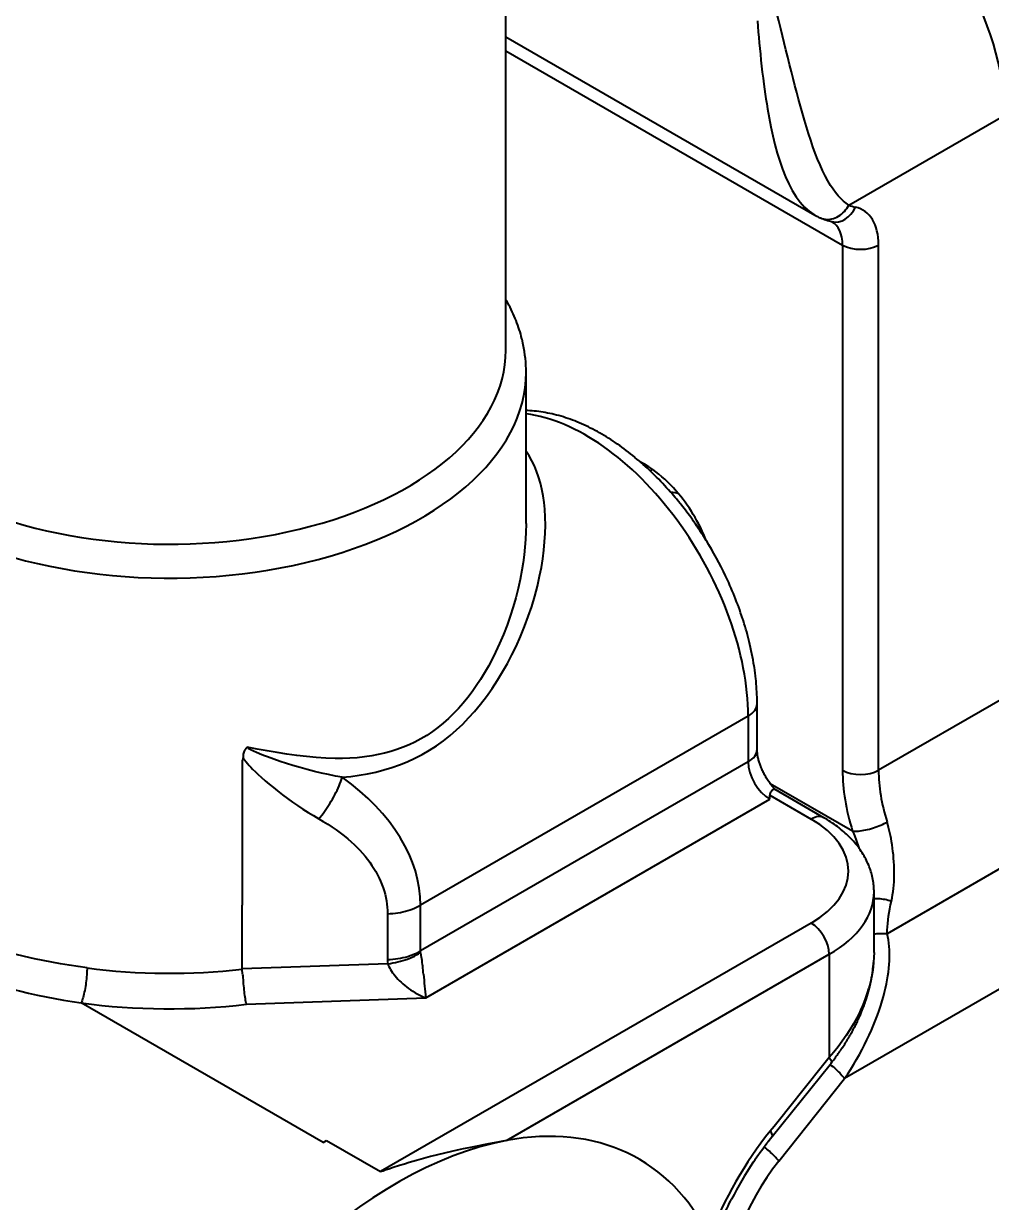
# Model space of a CAD drawing. Header units: millimetres. Extents: x 15 to 415, y 5 to 292.
# Drawn here: x 340.07 to 344.81, y 121.7 to 127.48 of the extents above; entities that cross this region are included whole.
import ezdxf

# ---------------------------------------------------------------- set-up
doc = ezdxf.new("R2010")
doc.units = ezdxf.units.MM
doc.layers.add('Geometries', color=7, linetype='Continuous')

msp = doc.modelspace()

# ---------------------------------------------------------------- linework, layer by layer
at = {"layer": 'Geometries', "linetype": 'Continuous', "lineweight": 40}
for p, q in [((342.4315, 127.4195), (342.4315, 128.2892)), ((342.4315, 127.3507), (342.4315, 127.4195)), ((342.4315, 127.4195), (343.9469, 126.5445)), ((342.4315, 126.1301), (342.4315, 127.3507)), ((342.4315, 127.3507), (344.0829, 126.3973)), ((344.1142, 126.5934), (344.8784, 127.0346)), ((343.947, 126.5445), (343.9485, 126.5436)), ((343.9737, 126.5308), (343.975, 126.5303)), ((343.9752, 126.5302), (343.975, 126.5303)), ((343.9752, 126.5302), (343.9754, 126.5301)), ((344.0829, 126.3973), (344.0829, 123.8197)), ((344.2597, 125.6398), (344.2597, 126.3973)), ((342.4315, 125.8816), (342.4315, 126.1301)), ((342.5306, 125.5846), (342.5306, 125.7727)), ((344.2597, 123.8197), (344.2597, 125.6398)), ((342.5306, 125.568), (342.5306, 125.5846)), ((342.5306, 125.3857), (342.5306, 125.568)), ((342.5306, 125.0489), (342.5306, 125.3857)), ((343.1524, 125.2954), (343.1401, 125.2883)), ((342.5306, 125.0303), (342.5306, 125.0489)), ((342.5306, 125.0303), (342.5306, 125.0293)), ((343.3714, 125.0137), (343.3686, 125.0178)), ((343.3894, 125), (343.3936, 124.9954)), ((343.5448, 124.6936), (343.5421, 124.7)), ((343.6639, 123.9222), (343.6639, 124.1467)), ((344.8784, 124.1769), (344.2597, 123.8197)), ((343.62, 124.0855), (342.9485, 123.6978)), ((343.62, 124.0855), (343.62, 123.861)), ((341.1379, 123.8716), (341.1379, 123.4571)), ((341.1421, 123.8709), (341.1379, 123.8716)), ((341.1421, 123.8709), (341.1421, 123.881)), ((343.62, 123.861), (342.0124, 122.9328)), ((343.682, 123.8379), (343.6816, 123.839)), ((344.1321, 123.5205), (343.7287, 123.7534)), ((342.9485, 123.6978), (342.0124, 123.1574)), ((343.726, 123.6772), (343.7259, 123.6977)), ((343.7259, 123.6977), (343.9294, 123.5802)), ((343.7528, 123.7245), (343.7519, 123.725)), ((343.9919, 123.5864), (343.7528, 123.7245)), ((342.0381, 122.7028), (343.726, 123.6772)), ((341.1379, 123.4571), (341.1379, 123.2203)), ((345.1517, 123.5081), (344.3023, 123.0177)), ((341.1379, 123.2203), (341.1379, 123.1579)), ((344.2375, 123.1909), (344.2375, 123.223)), ((344.2375, 123.0159), (344.2375, 123.1909)), ((341.1379, 122.8448), (341.1379, 123.1579)), ((341.8511, 123.1154), (341.8511, 122.8908)), ((342.0124, 122.9328), (342.0124, 123.1574)), ((343.9294, 123.0699), (341.8164, 121.85)), ((345.3469, 123.0304), (344.0929, 122.3064)), ((344.2375, 122.9251), (344.2375, 123.0159)), ((342.4342, 122.0025), (344.0178, 122.9168)), ((344.0178, 122.9168), (344.0178, 122.9068)), ((344.0178, 122.9068), (344.0178, 122.8499)), ((341.8523, 122.8705), (341.1379, 122.8448)), ((341.1379, 122.8445), (341.1379, 122.8448)), ((344.0178, 122.8499), (344.0178, 122.731)), ((341.1588, 122.6712), (342.0381, 122.7028)), ((344.0178, 122.731), (344.0178, 122.6566)), ((340.3486, 122.6784), (340.3482, 122.6784)), ((341.5346, 121.9935), (340.3489, 122.678)), ((344.0178, 122.6566), (344.0178, 122.637)), ((344.0178, 122.637), (344.0178, 122.41)), ((344.0178, 122.41), (343.8689, 122.2244)), ((343.7376, 122.0222), (344.0219, 122.3765)), ((344.0219, 122.3765), (344.0269, 122.3828)), ((343.77, 121.9015), (344.0929, 122.3064)), ((343.8504, 122.2014), (343.7468, 122.0722)), ((343.8689, 122.2244), (343.8504, 122.2014)), ((343.7468, 122.0722), (343.7285, 122.0494)), ((341.5346, 121.9935), (341.5512, 122.0031)), ((341.5512, 122.0031), (341.8164, 121.85))]:
    msp.add_line(p, q, dxfattribs=at)
at = {"layer": 'Geometries', "linetype": 'Continuous', "lineweight": 40, "flags": 128}
for points in [[(343.8322, 127.2471), (343.823, 127.2833), (343.8141, 127.319), (343.8053, 127.3544), (343.7967, 127.3893), (343.7882, 127.4236), (343.7798, 127.4574), (343.7699, 127.497), (343.7602, 127.5358), (343.7505, 127.5737), (343.741, 127.6106), (343.7317, 127.6467), (343.7212, 127.686), (343.7109, 127.7241), (343.7007, 127.7611), (343.6905, 127.7968), (343.6803, 127.8312), (343.6705, 127.8637), (343.6606, 127.8949), (343.6508, 127.9246), (343.641, 127.953)], [(343.6656, 127.497), (343.6676, 127.4703), (343.6698, 127.4432), (343.672, 127.4162), (343.6744, 127.3889), (343.677, 127.3612), (343.6797, 127.3331), (343.6827, 127.3042), (343.6859, 127.275), (343.6894, 127.2455), (343.693, 127.2157), (343.6969, 127.1858), (343.7001, 127.1621), (343.7035, 127.1383), (343.707, 127.1143), (343.7108, 127.0903), (343.7147, 127.0662)], [(344.1142, 126.5934), (344.1004, 126.6025), (344.0869, 126.6132), (344.0738, 126.6255), (344.061, 126.6394), (344.0485, 126.6548), (344.0363, 126.6715), (344.0244, 126.6897), (344.0109, 126.7124), (343.9977, 126.7368), (343.985, 126.7628), (343.9726, 126.7902), (343.9607, 126.8188), (343.9492, 126.8487), (343.938, 126.8796), (343.9272, 126.9114), (343.9166, 126.944), (343.9063, 126.9771), (343.8963, 127.0107), (343.8864, 127.0446), (343.8768, 127.0786), (343.8675, 127.1126), (343.8583, 127.1465), (343.8494, 127.1802), (343.8407, 127.2138), (343.8322, 127.2471)], [(343.7147, 127.0662), (343.7225, 127.0218), (343.7311, 126.9776), (343.7406, 126.9338), (343.7511, 126.8907), (343.7626, 126.8487), (343.7751, 126.808), (343.7888, 126.769), (343.8035, 126.7318), (343.8194, 126.6967), (343.8366, 126.6641), (343.8552, 126.6342), (343.8751, 126.6074), (343.8963, 126.5838), (343.9189, 126.5637), (343.9426, 126.5471), (343.947, 126.5445)], [(343.9947, 126.5242), (343.9975, 126.5238), (344.0056, 126.523), (344.0139, 126.523), (344.0222, 126.5237), (344.0305, 126.5252), (344.0388, 126.5274), (344.047, 126.5304), (344.0551, 126.534), (344.063, 126.5383), (344.0706, 126.5433), (344.078, 126.5489), (344.0851, 126.5551), (344.0918, 126.5618), (344.0981, 126.5691), (344.104, 126.5768), (344.1094, 126.5849), (344.1142, 126.5934)], [(343.9476, 126.5443), (343.9572, 126.5389), (343.9615, 126.5367), (343.9657, 126.5346), (343.9737, 126.5308)], [(343.9754, 126.5301), (343.9819, 126.5275), (343.9896, 126.5253), (343.9947, 126.5242)], [(343.9754, 126.5301), (343.9802, 126.528), (343.9871, 126.5252), (343.9941, 126.5226), (344.0012, 126.5201), (344.0084, 126.5178), (344.0157, 126.5157), (344.023, 126.5138), (344.03, 126.5121)], [(344.03, 126.5121), (344.0302, 126.512), (344.0306, 126.5119), (344.0309, 126.5118), (344.0311, 126.5118), (344.0311, 126.5117), (344.0311, 126.5117)], [(342.4401, 126.1147), (342.4349, 126.124), (342.4315, 126.1301)], [(342.5066, 125.9507), (342.5041, 125.9598), (342.5008, 125.9709), (342.4974, 125.982), (342.4937, 125.9931), (342.4898, 126.0041), (342.4858, 126.0152), (342.4816, 126.0262), (342.4772, 126.0372), (342.4725, 126.0481), (342.4677, 126.0591), (342.4627, 126.07), (342.4576, 126.0809), (342.4522, 126.0917), (342.4466, 126.1025), (342.4409, 126.1133), (342.4401, 126.1147)], [(342.5109, 125.9341), (342.5101, 125.9375), (342.5072, 125.9486), (342.5066, 125.9507)], [(342.5169, 125.9074), (342.5153, 125.9151), (342.5128, 125.9263), (342.5109, 125.9341)], [(343.0665, 125.3537), (343.0641, 125.3557), (343.0536, 125.3643), (343.0431, 125.3727), (343.0325, 125.381), (343.0219, 125.3891), (343.0112, 125.3971), (343.0005, 125.405), (342.9897, 125.4127), (342.979, 125.4203), (342.9681, 125.4277), (342.9573, 125.435), (342.9464, 125.4421), (342.9355, 125.449), (342.9245, 125.4558), (342.9136, 125.4625), (342.9026, 125.469), (342.8915, 125.4753), (342.8805, 125.4815), (342.8694, 125.4875), (342.8583, 125.4933), (342.8472, 125.499), (342.8361, 125.5045), (342.825, 125.5098), (342.8138, 125.515), (342.8027, 125.5199), (342.7915, 125.5248), (342.7803, 125.5294), (342.7692, 125.5338), (342.758, 125.5381), (342.7468, 125.5422), (342.7357, 125.5461), (342.7245, 125.5498), (342.7134, 125.5534), (342.7023, 125.5567), (342.6912, 125.5599), (342.6801, 125.5629), (342.669, 125.5657), (342.658, 125.5683), (342.647, 125.5707), (342.636, 125.5729), (342.625, 125.575), (342.6141, 125.5768), (342.6033, 125.5785), (342.5924, 125.5799), (342.5816, 125.5812), (342.5709, 125.5823), (342.5602, 125.5832), (342.5496, 125.5839), (342.539, 125.5844), (342.5306, 125.5846)], [(341.6292, 123.7852), (341.6707, 123.7893), (341.7118, 123.7949), (341.7526, 123.802), (341.793, 123.8107), (341.833, 123.8211), (341.8717, 123.8329), (341.9098, 123.8464), (341.9473, 123.8615), (341.9842, 123.8783), (342.0209, 123.8972), (342.0568, 123.9178), (342.0917, 123.9403), (342.1256, 123.9646), (342.1585, 123.9906), (342.1897, 124.0178), (342.2198, 124.0465), (342.2489, 124.0765), (342.2769, 124.1077), (342.3074, 124.1445), (342.3366, 124.1825), (342.3643, 124.2217), (342.3906, 124.2617), (342.4154, 124.3024), (342.4387, 124.3437), (342.4607, 124.3854), (342.4812, 124.4276), (342.5031, 124.4762), (342.5232, 124.5252), (342.5416, 124.5745), (342.5581, 124.6239), (342.573, 124.6734), (342.586, 124.7228), (342.5972, 124.7721), (342.6055, 124.8149), (342.6123, 124.8574), (342.6178, 124.8995), (342.6217, 124.9411), (342.6242, 124.982), (342.6251, 125.0223), (342.6245, 125.0617), (342.6223, 125.1002), (342.6189, 125.1338), (342.6143, 125.1666), (342.6083, 125.1985), (342.601, 125.2292), (342.5923, 125.2589), (342.5825, 125.2868), (342.5715, 125.3134), (342.5593, 125.3387), (342.546, 125.3624), (342.5329, 125.3826), (342.5306, 125.3858)], [(343.0909, 125.3331), (343.0849, 125.3382), (343.0745, 125.347), (343.0665, 125.3537)], [(343.1044, 125.3212), (343.0952, 125.3293), (343.0909, 125.3331)], [(343.1401, 125.2883), (343.1361, 125.2922), (343.1259, 125.3016), (343.1158, 125.311), (343.1055, 125.3202), (343.1044, 125.3212)], [(343.1611, 125.268), (343.1561, 125.2729), (343.1461, 125.2826), (343.1401, 125.2883)], [(343.2389, 125.1853), (343.2423, 125.1851), (343.2513, 125.1843), (343.2604, 125.1831), (343.2696, 125.1814), (343.2753, 125.1803)], [(343.2678, 125.1515), (343.2619, 125.1586), (343.2526, 125.1695), (343.2433, 125.1804), (343.239, 125.1853)], [(343.2847, 125.1309), (343.2802, 125.1365), (343.2711, 125.1476), (343.2678, 125.1515)], [(343.3465, 125.0495), (343.3418, 125.0561), (343.3332, 125.0678), (343.3246, 125.0795), (343.3159, 125.0911), (343.3071, 125.1025), (343.2982, 125.1139), (343.2892, 125.1253), (343.2847, 125.1309)], [(342.5306, 125.0293), (342.5306, 125.0256), (342.5299, 124.9891), (342.5281, 124.9521), (342.5252, 124.9148), (342.5212, 124.8772), (342.5161, 124.8394), (342.51, 124.8014), (342.5015, 124.7565), (342.4915, 124.7115), (342.4802, 124.6666), (342.4674, 124.6218), (342.453, 124.5764), (342.4371, 124.5313), (342.4198, 124.4866), (342.401, 124.4424), (342.3808, 124.3986), (342.3638, 124.3646), (342.3458, 124.3311), (342.3269, 124.2981), (342.307, 124.2658), (342.2862, 124.2341), (342.2656, 124.205), (342.2441, 124.1766), (342.2218, 124.1493), (342.1987, 124.1229), (342.1747, 124.0976), (342.15, 124.0736), (342.1244, 124.0508), (342.0981, 124.0294), (342.071, 124.0094), (342.0431, 123.9909), (342.0145, 123.9739), (341.9852, 123.9584), (341.9564, 123.9448), (341.9271, 123.9326), (341.8972, 123.9216), (341.8669, 123.9119), (341.836, 123.9035), (341.8048, 123.8963), (341.7732, 123.8904), (341.7381, 123.8852), (341.7026, 123.8814), (341.6668, 123.879), (341.6308, 123.8778), (341.5945, 123.8779), (341.548, 123.8795), (341.501, 123.8825), (341.4535, 123.8869), (341.4055, 123.8924), (341.357, 123.8989), (341.3089, 123.9062), (341.2604, 123.9144), (341.2115, 123.9234), (341.1621, 123.9331)], [(343.3609, 125.0289), (343.3586, 125.0323), (343.3502, 125.0442), (343.3465, 125.0495)], [(343.3686, 125.0178), (343.3669, 125.0203), (343.3609, 125.0289)], [(343.361, 125.0289), (343.3625, 125.0275), (343.3735, 125.0167), (343.384, 125.0058), (343.3894, 125)], [(343.4148, 124.9466), (343.4147, 124.9468), (343.4069, 124.9592), (343.3991, 124.9716), (343.3912, 124.9839), (343.3832, 124.9961), (343.3751, 125.0082), (343.3714, 125.0137)], [(343.5388, 124.7078), (343.5362, 124.7138), (343.5304, 124.7271), (343.5244, 124.7404), (343.5184, 124.7536), (343.5122, 124.7668), (343.5091, 124.7734)], [(343.5421, 124.7), (343.5419, 124.7005), (343.5388, 124.7078)], [(343.5716, 124.6254), (343.5686, 124.6335), (343.5635, 124.6469), (343.5583, 124.6603), (343.5529, 124.6737), (343.5475, 124.6871), (343.5448, 124.6936)], [(343.591, 124.5697), (343.5878, 124.5795), (343.5832, 124.593), (343.5784, 124.6065), (343.5736, 124.62), (343.5716, 124.6254)], [(343.609, 124.5115), (343.6089, 124.5119), (343.6049, 124.5254), (343.6008, 124.5389), (343.5966, 124.5525), (343.5922, 124.566), (343.591, 124.5697)], [(343.625, 124.4514), (343.6234, 124.4577), (343.62, 124.4713), (343.6164, 124.4848), (343.6127, 124.4983), (343.609, 124.5115)], [(343.656, 124.2802), (343.6556, 124.2836), (343.654, 124.2968), (343.6522, 124.3101), (343.6503, 124.3234), (343.6492, 124.3305)], [(343.6639, 124.1467), (343.6639, 124.1536), (343.6637, 124.1663), (343.6634, 124.1792), (343.663, 124.1921), (343.6624, 124.205), (343.6616, 124.218), (343.6607, 124.231), (343.6596, 124.2441), (343.6585, 124.2572), (343.6571, 124.2704), (343.656, 124.2802)], [(341.1621, 123.9331), (341.159, 123.9303), (341.1562, 123.9272), (341.1537, 123.9239), (341.1515, 123.9205), (341.1496, 123.9169), (341.1478, 123.9129), (341.1462, 123.9085), (341.1448, 123.9038), (341.1436, 123.8986), (341.1428, 123.8929), (341.1423, 123.887), (341.1421, 123.881)], [(341.6292, 123.7852), (341.5957, 123.7913), (341.5617, 123.7982), (341.5274, 123.8058), (341.4926, 123.8142), (341.4576, 123.8233), (341.4223, 123.8331), (341.3868, 123.8435), (341.3557, 123.8532), (341.3244, 123.8633), (341.2933, 123.8739), (341.2628, 123.8849), (341.2429, 123.8925), (341.2233, 123.9003), (341.2042, 123.9084), (341.1973, 123.9115), (341.1906, 123.9146), (341.1843, 123.9177), (341.1785, 123.9208), (341.1733, 123.9239), (341.1688, 123.927), (341.165, 123.9301), (341.1621, 123.9331)], [(343.6816, 123.839), (343.6803, 123.8424), (343.6786, 123.8473), (343.6769, 123.8521), (343.6753, 123.8569), (343.6739, 123.8617), (343.6725, 123.8663), (343.6713, 123.8709), (343.6702, 123.8754), (343.6691, 123.8798), (343.6682, 123.8842), (343.6674, 123.8884), (343.6666, 123.8925), (343.666, 123.8965), (343.6654, 123.9003), (343.665, 123.9041), (343.6646, 123.9077), (343.6643, 123.9111), (343.6641, 123.9144), (343.664, 123.9175), (343.6639, 123.9205), (343.6639, 123.9222)], [(341.1421, 123.881), (341.1493, 123.8712), (341.1568, 123.8617), (341.1646, 123.8525), (341.1726, 123.8434), (341.1809, 123.8344), (341.1893, 123.8257), (341.2029, 123.8121), (341.2168, 123.7988), (341.2312, 123.7856), (341.2508, 123.7683), (341.2709, 123.7513), (341.2912, 123.7345), (341.3119, 123.718), (341.3357, 123.6995), (341.36, 123.6815), (341.3846, 123.6638), (341.4097, 123.6465), (341.4351, 123.6296), (341.461, 123.6131), (341.4872, 123.597), (341.5138, 123.5814)], [(343.7287, 123.7534), (343.7275, 123.755), (343.7243, 123.7594), (343.7212, 123.764), (343.718, 123.7686), (343.715, 123.7733), (343.712, 123.778), (343.7091, 123.7828), (343.7062, 123.7877), (343.7034, 123.7925), (343.7007, 123.7975), (343.6981, 123.8024), (343.6955, 123.8074), (343.6931, 123.8124), (343.6907, 123.8175), (343.6884, 123.8225), (343.6863, 123.8275), (343.6842, 123.8325), (343.6822, 123.8374), (343.682, 123.8379)], [(341.5138, 123.5814), (341.521, 123.5898), (341.5281, 123.5986), (341.5351, 123.6078), (341.5421, 123.6171), (341.5489, 123.6268), (341.5557, 123.6367), (341.5622, 123.6467), (341.5687, 123.657), (341.5749, 123.6674), (341.581, 123.6779), (341.5869, 123.6886), (341.5926, 123.6993), (341.5981, 123.7101), (341.6034, 123.721), (341.6084, 123.7318), (341.6131, 123.7426), (341.6176, 123.7534), (341.6218, 123.7641), (341.6256, 123.7747), (341.6292, 123.7852)], [(342.0124, 123.1574), (342.0108, 123.1994), (342.0061, 123.2415), (341.9983, 123.2835), (341.9874, 123.3254), (341.9734, 123.367), (341.9564, 123.4084), (341.9363, 123.4493), (341.9133, 123.4897), (341.8874, 123.5295), (341.8585, 123.5687), (341.8269, 123.6071), (341.7925, 123.6447), (341.7555, 123.6813), (341.7159, 123.7171), (341.6738, 123.7517), (341.6292, 123.7852)], [(343.7358, 123.7442), (343.734, 123.7464), (343.7308, 123.7506), (343.7287, 123.7534)], [(343.7453, 123.7328), (343.744, 123.7342), (343.7407, 123.7382), (343.7374, 123.7422), (343.7358, 123.7442)], [(343.7519, 123.725), (343.7503, 123.7257), (343.7484, 123.7259), (343.7464, 123.7258), (343.7442, 123.7252), (343.7418, 123.7241), (343.7393, 123.7226), (343.7369, 123.7206), (343.7345, 123.7182), (343.7321, 123.7154), (343.7299, 123.712), (343.728, 123.7081), (343.7266, 123.7038), (343.7261, 123.7008), (343.7259, 123.6977)], [(343.7528, 123.7245), (343.7507, 123.7267), (343.7474, 123.7304), (343.7453, 123.7328)], [(341.5138, 123.5814), (341.536, 123.5684), (341.5577, 123.5549), (341.5788, 123.5412), (341.5992, 123.527), (341.619, 123.5125), (341.6381, 123.4977), (341.6565, 123.4825), (341.6721, 123.4689), (341.687, 123.4551), (341.7014, 123.4411), (341.7151, 123.4269), (341.7283, 123.4125), (341.7408, 123.3978), (341.7527, 123.383), (341.7639, 123.3681), (341.7745, 123.3529), (341.7844, 123.3376), (341.7936, 123.3222), (341.8022, 123.3067), (341.81, 123.291), (341.8172, 123.2753), (341.8237, 123.2594), (341.8295, 123.2435), (341.8346, 123.2276), (341.839, 123.2116), (341.8427, 123.1955), (341.8458, 123.1795), (341.8481, 123.1634), (341.8498, 123.1474), (341.8508, 123.1314), (341.8511, 123.1154)], [(344.1641, 123.4373), (344.1594, 123.4435), (344.1539, 123.4506), (344.1482, 123.4577), (344.1423, 123.4647), (344.1362, 123.4716), (344.1299, 123.4785), (344.1235, 123.4853), (344.1169, 123.4921), (344.1101, 123.4987), (344.1031, 123.5053), (344.096, 123.5118), (344.0887, 123.5182), (344.0812, 123.5246), (344.0736, 123.5308), (344.0658, 123.537), (344.0578, 123.5431), (344.0497, 123.549), (344.0415, 123.5549), (344.0331, 123.5607), (344.0245, 123.5664), (344.0159, 123.572), (344.007, 123.5774), (343.9981, 123.5828), (343.9919, 123.5864)], [(344.1321, 123.5205), (344.1387, 123.5202), (344.1458, 123.5203), (344.1534, 123.5206), (344.1614, 123.5213), (344.1698, 123.5222), (344.1785, 123.5235), (344.1874, 123.5251), (344.1966, 123.5269), (344.2058, 123.529), (344.2152, 123.5314), (344.2246, 123.5341), (344.234, 123.5369), (344.2433, 123.54), (344.2525, 123.5433), (344.2614, 123.5467), (344.2701, 123.5504), (344.2786, 123.5541), (344.2866, 123.5579), (344.2942, 123.5619), (344.3014, 123.5658)], [(344.1321, 123.5205), (344.1376, 123.5075), (344.1429, 123.4942), (344.1482, 123.4808), (344.1534, 123.4671), (344.1584, 123.4533), (344.1634, 123.4393), (344.1641, 123.4373)], [(344.3227, 123.178), (344.3259, 123.1932), (344.3287, 123.2086), (344.331, 123.2242), (344.3329, 123.24), (344.3344, 123.256), (344.3355, 123.2721), (344.3362, 123.2883), (344.3365, 123.3046), (344.3365, 123.3211), (344.3362, 123.3376), (344.3356, 123.3542), (344.3347, 123.3709), (344.3336, 123.3876), (344.3321, 123.4044), (344.3304, 123.4211), (344.3284, 123.4378), (344.3261, 123.4544), (344.3235, 123.4709), (344.3211, 123.4849), (344.3184, 123.4988), (344.3155, 123.5126), (344.3123, 123.5262), (344.3089, 123.5396), (344.3053, 123.5528), (344.3014, 123.5658)], [(344.2375, 123.223), (344.2374, 123.2281), (344.2372, 123.2361), (344.2368, 123.2441), (344.2362, 123.252), (344.2354, 123.26), (344.2344, 123.2679), (344.2333, 123.2759), (344.2319, 123.2838), (344.2304, 123.2917), (344.2286, 123.2996), (344.2267, 123.3074), (344.2246, 123.3153), (344.2223, 123.3231), (344.2198, 123.3309), (344.2171, 123.3386), (344.2142, 123.3464), (344.2111, 123.3541), (344.2078, 123.3617), (344.2044, 123.3694), (344.2008, 123.377), (344.1969, 123.3846), (344.1929, 123.3921), (344.1887, 123.3996), (344.1843, 123.407), (344.1797, 123.4144), (344.1749, 123.4218), (344.1699, 123.4291), (344.1648, 123.4363), (344.1641, 123.4373)], [(344.2375, 123.191), (344.2404, 123.191), (344.2487, 123.191), (344.2571, 123.1907), (344.2655, 123.19), (344.2739, 123.1891), (344.2823, 123.1879), (344.2907, 123.1865), (344.2989, 123.1847), (344.3071, 123.1827), (344.315, 123.1805), (344.3227, 123.178)], [(344.3023, 123.0177), (344.3026, 123.0342), (344.3035, 123.0511), (344.3048, 123.0683), (344.3066, 123.0859), (344.3089, 123.1039), (344.3116, 123.1219), (344.3149, 123.1403), (344.3186, 123.159), (344.3227, 123.178)], [(340.3772, 122.8504), (340.3334, 122.8565), (340.2899, 122.8632), (340.2467, 122.8704), (340.2039, 122.8781), (340.1615, 122.8863), (340.1195, 122.8951), (340.0705, 122.9061), (340.0222, 122.918), (339.9746, 122.9306), (339.9278, 122.9441), (339.8887, 122.9561), (339.8501, 122.9688), (339.8122, 122.982), (339.7749, 122.9959), (339.7383, 123.0104), (339.7024, 123.0255), (339.661, 123.0441), (339.6206, 123.0636), (339.5813, 123.084), (339.5431, 123.1052)], [(341.8511, 123.1154), (341.864, 123.116), (341.8768, 123.1171), (341.8894, 123.1185), (341.902, 123.1203), (341.9143, 123.1224), (341.9265, 123.125), (341.9384, 123.1278)], [(341.9384, 123.1278), (341.95, 123.1311), (341.9613, 123.1347), (341.9723, 123.1386), (341.983, 123.1428), (341.9932, 123.1474), (342.003, 123.1522), (342.0124, 123.1574)], [(344.0929, 122.3064), (344.1084, 122.3298), (344.1234, 122.3534), (344.138, 122.3771), (344.1521, 122.401), (344.1657, 122.4251), (344.1786, 122.4488), (344.1909, 122.4726), (344.2027, 122.4964), (344.214, 122.5203), (344.225, 122.5446), (344.2353, 122.5689), (344.2451, 122.5931), (344.2543, 122.6172), (344.2628, 122.6412), (344.2707, 122.665), (344.2779, 122.6887), (344.2839, 122.7095), (344.2892, 122.7302), (344.2941, 122.7507), (344.2984, 122.7709), (344.3022, 122.7909), (344.3054, 122.8103), (344.3081, 122.8294), (344.3103, 122.8482), (344.3119, 122.8667), (344.313, 122.8852), (344.3136, 122.9034), (344.3136, 122.9211), (344.313, 122.9385), (344.3119, 122.9554), (344.3103, 122.9717), (344.3082, 122.9875), (344.3055, 123.0028), (344.3023, 123.0177)], [(344.2375, 123.0159), (344.2429, 123.0168), (344.2514, 123.0179), (344.26, 123.0187), (344.2686, 123.0192), (344.2772, 123.0193), (344.2857, 123.0191), (344.2941, 123.0186), (344.3023, 123.0177)], [(341.9384, 122.9033), (341.95, 122.9065), (341.9613, 122.9101), (341.9723, 122.914), (341.983, 122.9183), (341.9932, 122.9228), (342.003, 122.9277), (342.0124, 122.9328)], [(342.0132, 122.9254), (342.0125, 122.9295), (342.0124, 122.9328)], [(339.6087, 122.8847), (339.6461, 122.8679), (339.6846, 122.8517), (339.7308, 122.8333), (339.7779, 122.8158), (339.8259, 122.7992), (339.8746, 122.7835), (339.9167, 122.7709), (339.9592, 122.7588), (340.0022, 122.7474), (340.0458, 122.7365), (340.0897, 122.7263), (340.1341, 122.7166), (340.1763, 122.708), (340.2189, 122.6999), (340.2617, 122.6923), (340.3048, 122.6851), (340.3482, 122.6784)], [(341.8511, 122.8908), (341.864, 122.8915), (341.8768, 122.8925), (341.8894, 122.8939), (341.902, 122.8957), (341.9143, 122.8979), (341.9265, 122.9004), (341.9384, 122.9033)], [(341.8511, 122.8908), (341.8515, 122.8794), (341.8523, 122.8705)], [(341.8523, 122.8705), (341.8649, 122.8721), (341.8774, 122.8741), (341.8898, 122.8764), (341.902, 122.8792), (341.9141, 122.8822), (341.926, 122.8856), (341.9377, 122.8893), (341.9491, 122.8934), (341.9608, 122.898), (341.9721, 122.9028), (341.983, 122.908), (341.9935, 122.9135), (342.0036, 122.9193), (342.0132, 122.9254)], [(342.0275, 122.8191), (342.0266, 122.8288), (342.0256, 122.8386), (342.0246, 122.8482), (342.0236, 122.8578), (342.0225, 122.8673), (342.0214, 122.8765), (342.0202, 122.8855), (342.0189, 122.8942), (342.0176, 122.9026), (342.0166, 122.9087), (342.0155, 122.9145), (342.0144, 122.9201), (342.0132, 122.9254)], [(344.2353, 122.8762), (344.2329, 122.8535), (344.2294, 122.8291), (344.2249, 122.8047), (344.2194, 122.7801), (344.2117, 122.751), (344.2109, 122.7484)], [(344.2151, 122.7509), (344.2156, 122.7528), (344.2164, 122.7563), (344.2172, 122.7596), (344.2179, 122.7624), (344.2184, 122.7647), (344.2188, 122.7666), (344.219, 122.7674), (344.2192, 122.7681), (344.2194, 122.7691), (344.2197, 122.7705), (344.2202, 122.7726), (344.2209, 122.7758), (344.2215, 122.7789), (344.2221, 122.7817), (344.2228, 122.785), (344.2233, 122.7877), (344.2238, 122.7901), (344.2242, 122.7925), (344.225, 122.7967), (344.2258, 122.8011), (344.2267, 122.8061), (344.2276, 122.8116), (344.2286, 122.8174), (344.2295, 122.8236), (344.2305, 122.8302), (344.2308, 122.8323), (344.231, 122.8341), (344.2312, 122.8355), (344.2313, 122.8365), (344.2315, 122.8378), (344.2317, 122.8395), (344.2319, 122.8415), (344.2322, 122.8439), (344.2339, 122.8595), (344.2343, 122.8638), (344.2346, 122.8675), (344.2349, 122.8706), (344.2351, 122.8736), (344.2353, 122.8762)], [(344.2375, 122.9251), (344.237, 122.9015), (344.2355, 122.8776), (344.2353, 122.8762)], [(340.3772, 122.8504), (340.3771, 122.8422), (340.3768, 122.8336), (340.3764, 122.8247), (340.3758, 122.8155), (340.375, 122.8061), (340.3741, 122.7965), (340.373, 122.7869), (340.3718, 122.7772), (340.3704, 122.7675), (340.3689, 122.7579), (340.3672, 122.7484), (340.3655, 122.7391), (340.3636, 122.7301), (340.3616, 122.7214), (340.3596, 122.7131), (340.3575, 122.7051), (340.3553, 122.6976), (340.3531, 122.6906), (340.3509, 122.6842), (340.3486, 122.6784)], [(341.1429, 122.8108), (341.1414, 122.8165), (341.1402, 122.8222), (341.1392, 122.8278), (341.1385, 122.8335), (341.1381, 122.839), (341.1379, 122.8445)], [(341.8523, 122.8705), (341.8549, 122.8636), (341.8581, 122.8565), (341.8618, 122.8492), (341.866, 122.8417), (341.8707, 122.834), (341.876, 122.8262), (341.8817, 122.8183), (341.888, 122.8105), (341.8947, 122.8026), (341.9018, 122.7948), (341.9094, 122.7871), (341.9173, 122.7794)], [(341.147, 122.7518), (341.1461, 122.7617), (341.1453, 122.7716), (341.1445, 122.7815), (341.1439, 122.7914), (341.1433, 122.8011), (341.1429, 122.8108)], [(341.9173, 122.7794), (341.926, 122.7716), (341.9351, 122.7639), (341.9445, 122.7565), (341.9542, 122.7492), (341.9641, 122.7422), (341.9743, 122.7355), (341.9868, 122.7279), (341.9995, 122.7208), (342.0123, 122.7142), (342.0252, 122.7082), (342.0381, 122.7028)], [(341.1588, 122.6712), (341.1575, 122.6772), (341.1562, 122.6837), (341.1549, 122.6908), (341.1537, 122.6984), (341.1524, 122.7064), (341.1513, 122.7149), (341.1501, 122.7237), (341.149, 122.7328), (341.148, 122.7422), (341.147, 122.7518)], [(344.2109, 122.7484), (344.2026, 122.7218), (344.1921, 122.6927), (344.1804, 122.6635), (344.1711, 122.6425)], [(344.1783, 122.6383), (344.1791, 122.6403), (344.18, 122.6426), (344.1808, 122.6446), (344.1815, 122.6464), (344.1822, 122.648), (344.1831, 122.6505), (344.1844, 122.6537), (344.1867, 122.6598), (344.1889, 122.6658), (344.1912, 122.6722), (344.1937, 122.6793), (344.1945, 122.6817), (344.1952, 122.6836), (344.1957, 122.6851), (344.1961, 122.6862), (344.1963, 122.6869), (344.1968, 122.6883), (344.1974, 122.6901), (344.1982, 122.6924), (344.1992, 122.6955), (344.2003, 122.6991), (344.2016, 122.7029), (344.2028, 122.7068), (344.204, 122.7107), (344.2052, 122.7147), (344.206, 122.7174), (344.2068, 122.7202), (344.2076, 122.723), (344.2083, 122.7254), (344.2089, 122.7275), (344.2094, 122.7291), (344.2097, 122.7304), (344.2102, 122.732), (344.2108, 122.7342), (344.2115, 122.737), (344.2122, 122.7398), (344.213, 122.7425), (344.2143, 122.7478), (344.2151, 122.7509)], [(340.3486, 122.6784), (340.3486, 122.6783), (340.3486, 122.6783), (340.3487, 122.6782), (340.3489, 122.678)], [(344.1711, 122.6425), (344.1671, 122.634), (344.1525, 122.6046), (344.1366, 122.5754), (344.1194, 122.5465), (344.1011, 122.5179), (344.0819, 122.4902), (344.0616, 122.463), (344.0402, 122.4362), (344.0178, 122.41)], [(344.0271, 122.3831), (344.0328, 122.3902), (344.0383, 122.3973), (344.0434, 122.404), (344.0481, 122.4101), (344.0524, 122.4159), (344.0562, 122.4211), (344.0597, 122.4259), (344.0622, 122.4293), (344.0644, 122.4324), (344.0663, 122.4351), (344.0679, 122.4374), (344.0692, 122.4393), (344.0702, 122.4407), (344.0709, 122.4416), (344.0717, 122.4428), (344.0729, 122.4445), (344.0745, 122.4469), (344.0765, 122.4498), (344.0786, 122.4529), (344.0807, 122.456), (344.0828, 122.4592), (344.094, 122.4762), (344.0963, 122.4798), (344.0986, 122.4835), (344.1009, 122.4872), (344.1032, 122.4909), (344.1055, 122.4946), (344.1077, 122.4982), (344.1088, 122.5), (344.1097, 122.5015), (344.1105, 122.5028), (344.1111, 122.5038), (344.1116, 122.5046), (344.1123, 122.5058), (344.1133, 122.5076), (344.1146, 122.5098), (344.1169, 122.5137), (344.1192, 122.5176), (344.1213, 122.5214), (344.1233, 122.5249), (344.1252, 122.5282), (344.127, 122.5313), (344.1294, 122.5358), (344.1316, 122.5397), (344.1335, 122.5432), (344.1355, 122.5469), (344.1371, 122.5501), (344.1387, 122.553), (344.1403, 122.5561), (344.1422, 122.5598), (344.1443, 122.564), (344.1467, 122.5687), (344.1487, 122.5726), (344.1509, 122.577), (344.1533, 122.5819), (344.1559, 122.5874), (344.1571, 122.59), (344.1583, 122.5926), (344.1596, 122.5953), (344.1606, 122.5976), (344.1615, 122.5993), (344.162, 122.6005), (344.1626, 122.6018), (344.1636, 122.604), (344.1649, 122.6069), (344.1664, 122.6104), (344.168, 122.6139), (344.1703, 122.6192), (344.1723, 122.624), (344.1745, 122.6291), (344.1764, 122.6337), (344.178, 122.6376), (344.1783, 122.6383)], [(344.0178, 122.41), (344.021, 122.4052), (344.0237, 122.4008), (344.0257, 122.3967), (344.0272, 122.3931), (344.028, 122.3898), (344.0283, 122.3871), (344.0279, 122.3847), (344.0271, 122.3831)], [(344.0219, 122.3766), (344.0279, 122.3717), (344.0354, 122.3654)], [(344.0271, 122.3831), (344.027, 122.3828), (344.0269, 122.3828)], [(344.0354, 122.3654), (344.0427, 122.3591), (344.0498, 122.3528), (344.0565, 122.3465), (344.063, 122.3403), (344.0691, 122.3342), (344.0748, 122.3282), (344.08, 122.3224), (344.0848, 122.3168), (344.0891, 122.3115), (344.0929, 122.3064)], [(343.7175, 121.9967), (343.7202, 122.0002), (343.7287, 122.011), (343.7376, 122.0222)], [(342.4342, 122.0025), (342.4172, 121.9994), (342.3998, 121.9962), (342.3821, 121.9929), (342.3641, 121.9896), (342.3458, 121.9862), (342.3223, 121.9817), (342.2984, 121.9771), (342.2742, 121.9723), (342.2497, 121.9674), (342.2216, 121.9615), (342.1932, 121.9553), (342.1644, 121.9489), (342.1306, 121.9409), (342.0964, 121.9326), (342.0619, 121.9237), (342.0272, 121.9145), (341.9923, 121.9047), (341.9572, 121.8944), (341.9338, 121.8873), (341.9103, 121.88), (341.8789, 121.8699), (341.8581, 121.8629), (341.8443, 121.8583), (341.8352, 121.8552), (341.8291, 121.8531), (341.825, 121.8518), (341.8222, 121.851), (341.8204, 121.8505), (341.8191, 121.8501), (341.8182, 121.85), (341.8174, 121.8499), (341.8169, 121.8499), (341.8166, 121.8499), (341.8164, 121.85), (341.8164, 121.85)], [(343.6762, 121.941), (343.6789, 121.9449), (343.6871, 121.9561), (343.6953, 121.9673), (343.6984, 121.9716)], [(343.6984, 121.9716), (343.7035, 121.9784), (343.7118, 121.9893), (343.7175, 121.9967)], [(343.7123, 121.9602), (343.7061, 121.9654), (343.6997, 121.9706), (343.6985, 121.9716)], [(343.77, 121.9015), (343.7668, 121.9056), (343.7633, 121.91), (343.7595, 121.9145), (343.7553, 121.9192), (343.7508, 121.9241), (343.746, 121.9291), (343.741, 121.9341), (343.7356, 121.9393), (343.7301, 121.9445), (343.7243, 121.9497), (343.7184, 121.955), (343.7123, 121.9602)], [(343.6451, 121.8959), (343.6472, 121.8991), (343.6546, 121.9101)], [(343.6546, 121.9101), (343.655, 121.9107), (343.6629, 121.9222), (343.6709, 121.9336), (343.6762, 121.941)], [(343.5082, 121.6535), (343.5092, 121.6556), (343.5151, 121.6682), (343.5212, 121.6807), (343.5274, 121.6932), (343.5337, 121.7057), (343.5385, 121.7151)]]:
    msp.add_lwpolyline(points, dxfattribs=at)
at = {"layer": 'Geometries', "linetype": 'Continuous', "lineweight": 40}
for centre, radius, start, end in [((341.8573, 125.7724), 0.6733, 0.02489, 11.56057), ((342.0342, 124.1289), 1.6022, 41.24562, 45.30791), ((341.8544, 123.9847), 1.8331, 25.48489, 31.65107), ((342.2401, 124.1111), 1.4261, 8.85245, 13.80634), ((350.8453, 123.5668), 8.8495, 184.84656, 185.6029), ((345.1946, 120.861), 1.8634, 146.26146, 152.71725)]:
    msp.add_arc(centre, radius, start, end, dxfattribs=at)
for centre, major_axis, ratio, start_param, end_param in [((344.1713, 127.4429), (-0.5, 0.866), 0.57735, 3.926991, 5.497787), ((344.0576, 126.634), (-0.0276, -0.1219), 0.803718, 6.282964, 7.609734), ((344.3481, 127.0346), (-0.25, -0.433), 0.57735, 0.062664, 0.177153), ((343.9945, 126.2442), (0.1875, 0.3248), 0.57735, 5.497787, 6.460338), ((343.9061, 126.2952), (-0.125, -0.2165), 0.57735, 2.356194, 3.141599), ((344.1713, 126.4483), (-0.125, 0), 0.57735, 0.785398, 2.356194), ((340.7815, 125.8816), (1.65, 0), 0.57735, 3.932201, 6.283185), ((340.7806, 125.7727), (-1.75, 0), 0.57735, 0.785398, 3.141593), ((342.8245, 124.5448), (-0.5625, 0.9743), 0.57735, 3.926991, 5.876195), ((343.1106, 124.9141), (0.25, -0.433), 0.57735, 2.291621, 2.412053), ((343.1548, 124.9396), (-0.2188, 0.3789), 0.57735, 5.566944, 5.661473), ((343.1106, 124.9141), (0.25, -0.433), 0.57735, 2.237907, 2.291621), ((343.1106, 124.9141), (0.25, -0.433), 0.57735, 1.898041, 2.237907), ((343.1106, 124.9141), (0.25, -0.433), 0.57735, 1.320274, 1.898041), ((343.5139, 124.1467), (-0.15, 0), 0.57735, 2.356194, 3.141593), ((343.5139, 123.9222), (-0.15, 0), 0.57735, 2.356194, 3.141593), ((343.726, 123.7997), (-0.075, 0.1299), 0.57735, 0.785398, 2.356194), ((344.6663, 123.4829), (0.4125, -0.7145), 0.57735, 3.926991, 4.340625), ((344.1713, 123.8707), (-0.125, 0), 0.57735, 0.785398, 2.356194), ((344.7547, 123.5339), (-0.35, 0.6062), 0.57735, 0.785398, 1.199033), ((343.9294, 123.4782), (0.0625, 0.1083), 0.57735, 0.000001, 0.785398), ((343.4875, 123.3251), (0.625, 0), 0.57735, 5.497787, 7.068583), ((343.4875, 123.223), (-0.75, 0), 0.57735, 2.356194, 3.141589), ((343.9294, 122.9679), (0.0625, -0.1083), 0.57735, 0.785398, 2.356194), ((340.7806, 123.8335), (1.75, 0), 0.57735, 4.479785, 4.918039), ((340.7806, 123.7315), (-1.875, 0), 0.57735, 1.338502, 1.773912), ((341.8965, 119.855), (-1.1875, -2.0568), 0.57735, 2.775924, 3.60107), ((344.136, 121.4722), (0.575, 0.9959), 0.57735, 1.310368, 1.836818), ((343.6401, 122.1005), (-0.0975, 0.0782), 0.210243, 3.141596, 3.773332), ((341.8965, 119.855), (1.1875, 2.0568), 0.57735, 0.459477, 2.975979), ((344.0475, 121.5233), (-0.3837, -0.6647), 0.57735, 4.46391, 5.497787)]:
    msp.add_ellipse(centre, major_axis=major_axis, ratio=ratio, start_param=start_param, end_param=end_param, dxfattribs=at)

doc.saveas('drawing.dxf')
